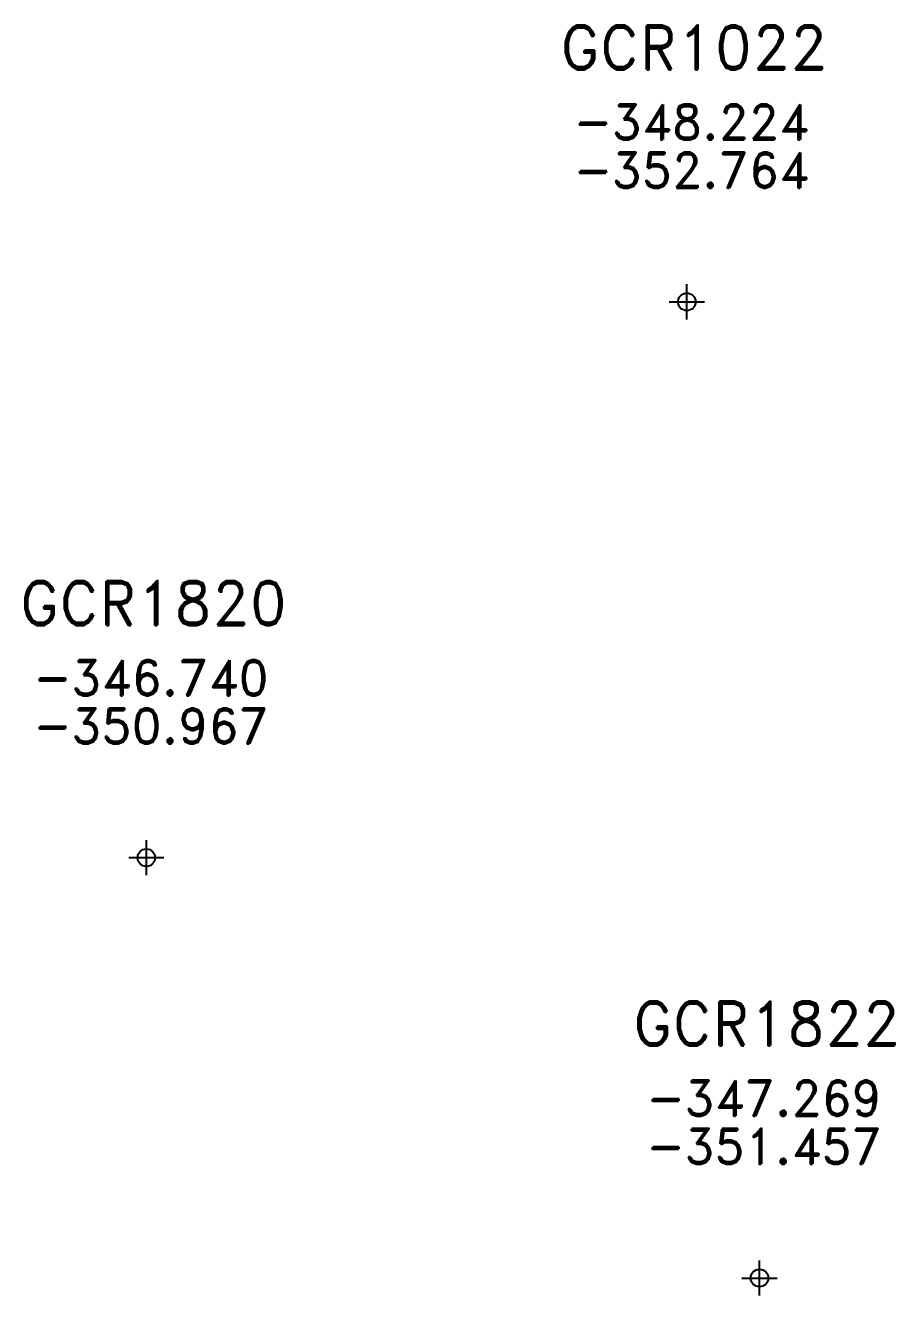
# Model space of a CAD drawing. Extents: x 9075 to 12914, y 9299 to 10364.
# Drawn here: x 10890.57 to 10915.3, y 9806.14 to 9842.28 of the extents above; entities that cross this region are included whole.
import ezdxf
from ezdxf.enums import TextEntityAlignment as Align

# ---------------------------------------------------------------- set-up
doc = ezdxf.new("R2010")
doc.units = 0
doc.header["$MEASUREMENT"] = 0
doc.header["$PDMODE"] = 34
doc.header["$PDSIZE"] = 0.5
doc.layers.get('0').update_dxf_attribs({"linetype": 'CONTINUOUS'})
doc.styles.add('ROMAND', font='romand.shx')
doc.styles.add('ROMANS', font='ROMANS')

# ---------------------------------------------------------------- blocks, each defined once
blk = doc.blocks.new('F2')
blk.add_point((0, 0))
at = {"style": 'ROMAND'}
for tag, height, p in [('NOMBRE', 1.25, (0.201, 6.617)), ('CIELO', 1, (0.136, 4.616)), ('PISO', 1, (0.136, 3.247))]:
    blk.add_attdef(tag, text='', height=height, dxfattribs=at).set_placement(p, align=Align.CENTER)
at = {"style": 'ROMANS', "flags": 1}
for tag, p in [('MINA', (-0.074, -3.255)), ('LOCALIZACION', (-0.074, -4.928)), ('ESTRUCTURA', (-0.074, -6.618)), ('NIVEL', (-0.074, -8.29)), ('OBRA', (-0.074, -10.121)), ('FECHA', (-0.074, -11.793)), ('ATRAS', (-0.074, -13.483)), ('TOPOGRAFO', (2.675, -15.297))]:
    blk.add_attdef(tag, text='', height=1.25, dxfattribs=at).set_placement(p, align=Align.CENTER)

msp = doc.modelspace()

# ---------------------------------------------------------------- block references
for p, values in [((10909.384, 9834.416, -348.224), {'NOMBRE': 'GCR1022', 'CIELO': '-348.224', 'PISO': '-352.764'}), ((10894.01, 9818.603, -346.74), {'NOMBRE': 'GCR1820', 'CIELO': '-346.740', 'PISO': '-350.967'}), ((10911.452, 9806.641, -347.269), {'NOMBRE': 'GCR1822', 'CIELO': '-347.269', 'PISO': '-351.457'})]:
    msp.add_blockref('F2', p).add_auto_attribs(values)

doc.saveas('drawing.dxf')
